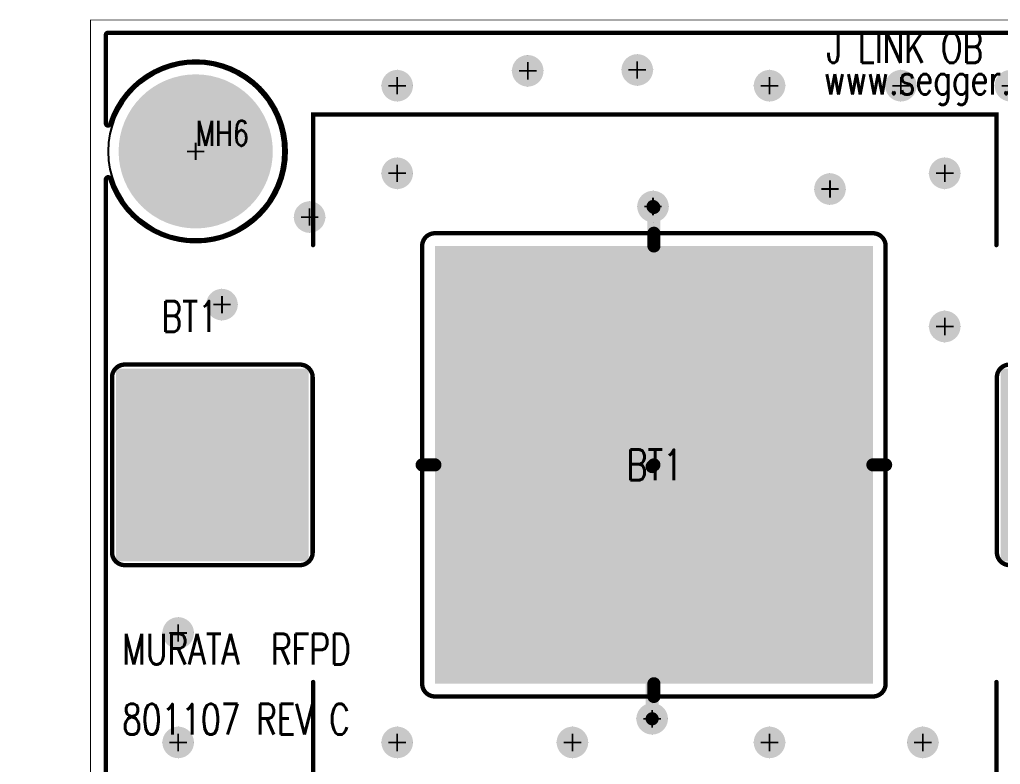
# Model space of a CAD drawing. Extents: x -0.08 to 4.16, y -0.29 to 1.7.
# Drawn here: x -0.081 to 1.039, y 0.85 to 1.7 of the extents above; entities that cross this region are included whole.
import ezdxf
from ezdxf.enums import TextEntityAlignment as Align

# ---------------------------------------------------------------- set-up
doc = ezdxf.new("R2010")
doc.units = 0
doc.header["$MEASUREMENT"] = 0
doc.linetypes.add('KEEPOUT_00011110$0', pattern=[2, 1, 1])
doc.linetypes.add('SIG_11', pattern=[2, 1, 1])
doc.layers.get('0').update_dxf_attribs({"linetype": 'CONTINUOUS'})
for name, color, linetype in [('BOARD_OUTLINE_00', 130, 'CONTINUOUS'), ('DRIL_NPLTE_THRU_01', 34, 'CONTINUOUS'), ('DRIL_NPLTE_THRU_02', 136, 'CONTINUOUS'), ('DRIL_NPLTE_THRU_03', 136, 'CONTINUOUS'), ('DRIL_NPLTE_THRU_04', 146, 'CONTINUOUS'), ('DRIL_NPLTE_THRU_05', 106, 'CONTINUOUS'), ('DRIL_NPLTE_THRU_06', 253, 'CONTINUOUS'), ('DRIL_PLTE_THRU_01', 34, 'CONTINUOUS'), ('DRIL_PLTE_THRU_02', 136, 'CONTINUOUS'), ('DRIL_PLTE_THRU_03', 136, 'CONTINUOUS'), ('DRIL_PLTE_THRU_04', 146, 'CONTINUOUS'), ('DRIL_PLTE_THRU_05', 106, 'CONTINUOUS'), ('DRIL_PLTE_THRU_06', 253, 'CONTINUOUS'), ('DRIL_SYMBOL', 130, 'CONTINUOUS'), ('KEEPOUT_00', 1, 'CONTINUOUS'), ('PADS_BOT', 255, 'CONTINUOUS'), ('PADS_INNER', 43, 'CONTINUOUS'), ('PADS_TOP', 43, 'CONTINUOUS'), ('PADS_XR_121', 2, 'CONTINUOUS'), ('PADS_XR_122', 2, 'CONTINUOUS'), ('PADS_XR_123', 2, 'CONTINUOUS'), ('PADS_XR_128', 2, 'CONTINUOUS'), ('PART_NAME_126', 16, 'CONTINUOUS'), ('PART_NAME_127', 1, 'CONTINUOUS'), ('PART_TOP_2DLINE_01', 2, 'CONTINUOUS'), ('POUR_OUTLINE_01', 34, 'CONTINUOUS'), ('POUR_PADTHERM_01', 34, 'CONTINUOUS'), ('POUR_VIATHERM_01', 34, 'CONTINUOUS'), ('POUR_VOID_01', 34, 'CONTINUOUS'), ('TEXT_126', 231, 'CONTINUOUS'), ('TRACE_01', 34, 'CONTINUOUS'), ('VIAPTS', 2, 'CONTINUOUS')]:
    doc.layers.add(name, color=color, linetype=linetype)
doc.styles.add('W0$005', font='simplex', dxfattribs={"width": 0.75})

# ---------------------------------------------------------------- blocks, each defined once
blk = doc.blocks.new('BOARD_89')
at = {"layer": 'BOARD_OUTLINE_00', "const_width": 0.001}
blk.add_lwpolyline([(0, 0), (2.71, 0), (2.71, 0.278, -1), (2.804, 0.278), (2.804, 0), (4.155, 0), (4.155, 1.7), (2.804, 1.7), (2.804, 1.4163, -0.917938), (2.7107, 1.4083, -0.060287), (2.71, 1.422), (2.71, 1.7), (0, 1.7)], format="xyb", close=True, dxfattribs=at)
blk = doc.blocks.new('POUR_VOID_2023')
at = {"layer": 'POUR_VOID_01', "const_width": 0.005}
blk.add_lwpolyline([(14.3065, 6.787), (14.3065, 6.587, -0.414214), (14.292, 6.5725), (14.092, 6.5725, -0.414214), (14.0775, 6.587), (14.0775, 6.787, -0.414214), (14.092, 6.8015), (14.292, 6.8015, -0.414214)], format="xyb", close=True, dxfattribs=at)
blk = doc.blocks.new('POUR_VOID_2022')
at = {"layer": 'POUR_VOID_01', "const_width": 0.005}
blk.add_lwpolyline([(14.9605, 6.937), (14.9605, 6.437, -0.414214), (14.946, 6.4225), (14.446, 6.4225, -0.414214), (14.4315, 6.437), (14.4315, 6.937, -0.414214), (14.446, 6.9515), (14.946, 6.9515, -0.414214)], format="xyb", close=True, dxfattribs=at)
blk = doc.blocks.new('POUR_OUTLINE_2021')
at = {"layer": 'POUR_OUTLINE_01', "const_width": 0.005}
for points in [[(15.102, 6.5725, -0.414214), (15.0875, 6.587), (15.0875, 6.787, -0.414214), (15.102, 6.8015)], [(15.3478, 7.1805), (14.073, 7.1805, 0.414214), (14.0705, 7.178), (14.0705, 7.077, 0.855946), (14.0754, 7.0763, -6.402994), (14.0754, 7.0137, 0.855946), (14.0705, 7.013), (14.0705, 6.1722, 0.639545)]]:
    blk.add_lwpolyline(points, format="xyb", dxfattribs=at)
for name in ['POUR_VOID_2022', 'POUR_VOID_2023']:
    blk.add_blockref(name, (0, 0))
blk = doc.blocks.new('POUR_VIATHERM_2161')
at = {"layer": 'POUR_VIATHERM_01'}
for points in [[(14.828, 7.138), (14.828, 7.138)], [(14.81, 7.12), (14.81, 7.12)], [(14.846, 7.12), (14.846, 7.12)], [(14.828, 7.102), (14.828, 7.102)]]:
    blk.add_lwpolyline(points, dxfattribs=at)
blk = doc.blocks.new('POUR_VIATHERM_2162')
at = {"layer": 'POUR_VIATHERM_01'}
for points in [[(14.677, 7.156), (14.677, 7.156)], [(14.659, 7.138), (14.659, 7.138)], [(14.695, 7.138), (14.695, 7.138)], [(14.677, 7.12), (14.677, 7.12)]]:
    blk.add_lwpolyline(points, dxfattribs=at)
blk = doc.blocks.new('POUR_VIATHERM_2163')
at = {"layer": 'POUR_VIATHERM_01'}
for points in [[(14.695, 7), (14.695, 7)], [(14.677, 6.982), (14.677, 6.982)], [(14.713, 6.982), (14.713, 6.982)], [(14.695, 6.964), (14.695, 6.964)]]:
    blk.add_lwpolyline(points, dxfattribs=at)
blk = doc.blocks.new('POUR_VIATHERM_2164')
at = {"layer": 'POUR_VIATHERM_01'}
for points in [[(14.552, 7.155), (14.552, 7.155)], [(14.534, 7.137), (14.534, 7.137)], [(14.57, 7.137), (14.57, 7.137)], [(14.552, 7.119), (14.552, 7.119)]]:
    blk.add_lwpolyline(points, dxfattribs=at)
blk = doc.blocks.new('POUR_VIATHERM_2165')
at = {"layer": 'POUR_VIATHERM_01'}
for points in [[(14.403, 7.138), (14.403, 7.138)], [(14.385, 7.12), (14.385, 7.12)], [(14.421, 7.12), (14.421, 7.12)], [(14.403, 7.102), (14.403, 7.102)]]:
    blk.add_lwpolyline(points, dxfattribs=at)
blk = doc.blocks.new('POUR_VIATHERM_2232')
at = {"layer": 'POUR_VIATHERM_01'}
for points in [[(14.603, 6.388), (14.603, 6.388)], [(14.585, 6.37), (14.585, 6.37)], [(14.621, 6.37), (14.621, 6.37)], [(14.603, 6.352), (14.603, 6.352)]]:
    blk.add_lwpolyline(points, dxfattribs=at)
blk = doc.blocks.new('POUR_VIATHERM_2233')
at = {"layer": 'POUR_VIATHERM_01'}
for points in [[(14.694, 6.415), (14.694, 6.415)], [(14.676, 6.397), (14.676, 6.397)], [(14.712, 6.397), (14.712, 6.397)], [(14.694, 6.379), (14.694, 6.379)]]:
    blk.add_lwpolyline(points, dxfattribs=at)
blk = doc.blocks.new('POUR_VIATHERM_2234')
at = {"layer": 'POUR_VIATHERM_01'}
for points in [[(14.403, 7.038), (14.403, 7.038)], [(14.385, 7.02), (14.385, 7.02)], [(14.421, 7.02), (14.421, 7.02)], [(14.403, 7.002), (14.403, 7.002)]]:
    blk.add_lwpolyline(points, dxfattribs=at)
blk = doc.blocks.new('POUR_VIATHERM_2235')
at = {"layer": 'POUR_VIATHERM_01'}
for points in [[(14.303, 6.988), (14.303, 6.988)], [(14.285, 6.97), (14.285, 6.97)], [(14.321, 6.97), (14.321, 6.97)], [(14.303, 6.952), (14.303, 6.952)]]:
    blk.add_lwpolyline(points, dxfattribs=at)
blk = doc.blocks.new('POUR_VIATHERM_2236')
at = {"layer": 'POUR_VIATHERM_01'}
for points in [[(14.978, 7.138), (14.978, 7.138)], [(14.96, 7.12), (14.96, 7.12)], [(14.996, 7.12), (14.996, 7.12)], [(14.978, 7.102), (14.978, 7.102)]]:
    blk.add_lwpolyline(points, dxfattribs=at)
blk = doc.blocks.new('POUR_VIATHERM_2237')
at = {"layer": 'POUR_VIATHERM_01'}
for points in [[(15.103, 7.138), (15.103, 7.138)], [(15.085, 7.12), (15.085, 7.12)], [(15.121, 7.12), (15.121, 7.12)], [(15.103, 7.102), (15.103, 7.102)]]:
    blk.add_lwpolyline(points, dxfattribs=at)
blk = doc.blocks.new('POUR_VIATHERM_2239')
at = {"layer": 'POUR_VIATHERM_01'}
for points in [[(15.028, 7.038), (15.028, 7.038)], [(15.01, 7.02), (15.01, 7.02)], [(15.046, 7.02), (15.046, 7.02)], [(15.028, 7.002), (15.028, 7.002)]]:
    blk.add_lwpolyline(points, dxfattribs=at)
blk = doc.blocks.new('POUR_VIATHERM_2240')
at = {"layer": 'POUR_VIATHERM_01'}
for points in [[(14.828, 6.388), (14.828, 6.388)], [(14.81, 6.37), (14.81, 6.37)], [(14.846, 6.37), (14.846, 6.37)], [(14.828, 6.352), (14.828, 6.352)]]:
    blk.add_lwpolyline(points, dxfattribs=at)
blk = doc.blocks.new('POUR_VIATHERM_2242')
at = {"layer": 'POUR_VIATHERM_01'}
for points in [[(15.003, 6.388), (15.003, 6.388)], [(14.985, 6.37), (14.985, 6.37)], [(15.021, 6.37), (15.021, 6.37)], [(15.003, 6.352), (15.003, 6.352)]]:
    blk.add_lwpolyline(points, dxfattribs=at)
blk = doc.blocks.new('POUR_VIATHERM_2245')
at = {"layer": 'POUR_VIATHERM_01'}
for points in [[(15.028, 6.863), (15.028, 6.863)], [(15.01, 6.845), (15.01, 6.845)], [(15.046, 6.845), (15.046, 6.845)], [(15.028, 6.827), (15.028, 6.827)]]:
    blk.add_lwpolyline(points, dxfattribs=at)
blk = doc.blocks.new('POUR_VIATHERM_2246')
at = {"layer": 'POUR_VIATHERM_01'}
for points in [[(14.203, 6.888), (14.203, 6.888)], [(14.185, 6.87), (14.185, 6.87)], [(14.221, 6.87), (14.221, 6.87)], [(14.203, 6.852), (14.203, 6.852)]]:
    blk.add_lwpolyline(points, dxfattribs=at)
blk = doc.blocks.new('POUR_VIATHERM_2247')
at = {"layer": 'POUR_VIATHERM_01'}
for points in [[(14.403, 6.388), (14.403, 6.388)], [(14.385, 6.37), (14.385, 6.37)], [(14.421, 6.37), (14.421, 6.37)], [(14.403, 6.352), (14.403, 6.352)]]:
    blk.add_lwpolyline(points, dxfattribs=at)
blk = doc.blocks.new('POUR_VIATHERM_2257')
at = {"layer": 'POUR_VIATHERM_01'}
for points in [[(14.153, 6.388), (14.153, 6.388)], [(14.135, 6.37), (14.135, 6.37)], [(14.171, 6.37), (14.171, 6.37)], [(14.153, 6.352), (14.153, 6.352)]]:
    blk.add_lwpolyline(points, dxfattribs=at)
blk = doc.blocks.new('POUR_VIATHERM_2258')
at = {"layer": 'POUR_VIATHERM_01'}
for points in [[(14.153, 6.513), (14.153, 6.513)], [(14.135, 6.495), (14.135, 6.495)], [(14.171, 6.495), (14.171, 6.495)], [(14.153, 6.477), (14.153, 6.477)]]:
    blk.add_lwpolyline(points, dxfattribs=at)
blk = doc.blocks.new('POUR_VIATHERM_2300')
at = {"layer": 'POUR_VIATHERM_01'}
for points in [[(14.897, 7.02), (14.897, 7.02)], [(14.879, 7.002), (14.879, 7.002)], [(14.915, 7.002), (14.915, 7.002)], [(14.897, 6.984), (14.897, 6.984)]]:
    blk.add_lwpolyline(points, dxfattribs=at)
blk = doc.blocks.new('POUR_PADTHERM_2390')
at = {"layer": 'POUR_PADTHERM_01', "const_width": 0.0075}
for points in [[(14.69225, 6.9515), (14.69225, 6.937, 1), (14.69975, 6.937), (14.69975, 6.9515, 1), (14.69225, 6.9515)], [(14.4315, 6.68325), (14.446, 6.68325, 1), (14.446, 6.69075), (14.4315, 6.69075, 1), (14.4315, 6.68325)], [(14.9605, 6.69075), (14.946, 6.69075, 1), (14.946, 6.68325), (14.9605, 6.68325, 1), (14.9605, 6.69075)], [(14.69975, 6.4225), (14.69975, 6.437, 1), (14.69225, 6.437), (14.69225, 6.4225, 1), (14.69975, 6.4225)]]:
    blk.add_lwpolyline(points, format="xyb", dxfattribs=at)
blk = doc.blocks.new('POUR_HEADER_1')
for name in ['POUR_OUTLINE_2021', 'POUR_VIATHERM_2164', 'POUR_VIATHERM_2162', 'POUR_VIATHERM_2165', 'POUR_VIATHERM_2161', 'POUR_VIATHERM_2236', 'POUR_VIATHERM_2237', 'POUR_VIATHERM_2234', 'POUR_VIATHERM_2239', 'POUR_VIATHERM_2300', 'POUR_VIATHERM_2163', 'POUR_VIATHERM_2235', 'POUR_PADTHERM_2390', 'POUR_VIATHERM_2246', 'POUR_VIATHERM_2245', 'POUR_VIATHERM_2258', 'POUR_VIATHERM_2233', 'POUR_VIATHERM_2257', 'POUR_VIATHERM_2247', 'POUR_VIATHERM_2232', 'POUR_VIATHERM_2240', 'POUR_VIATHERM_2242']:
    blk.add_blockref(name, (-17.378, -6.845))
blk = doc.blocks.new('SMOOTH_0$005')
at = {"const_width": 0.0025}
blk.add_lwpolyline([(-0.00125, 0, 1), (0.00125, 0, 1)], format="xyb", close=True, dxfattribs=at)
blk = doc.blocks.new('PART_BODY_TOP_65')
at = {"layer": 'PART_TOP_2DLINE_01', "const_width": 0.005}
for points in [[(-0.39, 0.251), (-0.39, 0.4), (0.39, 0.4), (0.39, 0.251)], [(0.39, -0.248), (0.39, -0.4), (-0.39, -0.4), (-0.39, -0.248)]]:
    blk.add_lwpolyline(points, dxfattribs=at)
at = {"layer": 'PART_TOP_2DLINE_01'}
for p in [(-0.39, 0.4), (0.39, 0.4), (-0.39, 0.251), (0.39, 0.251), (-0.39, -0.248), (0.39, -0.248), (-0.39, -0.4), (0.39, -0.4)]:
    blk.add_blockref('SMOOTH_0$005', p, dxfattribs=at)
blk = doc.blocks.new('DRIL_HOLE_0')
blk.add_lwpolyline([(0, 0, 1), (0, 0, 1)], format="xyb", close=True)
blk = doc.blocks.new('PAD_5')
blk.add_lwpolyline([(0, 0, 1), (0, 0, 1)], format="xyb", close=True)
blk = doc.blocks.new('PAD_12')
at = {"const_width": 0.22}
blk.add_lwpolyline([(-0.11, 0), (0.11, 0)], dxfattribs=at)
blk = doc.blocks.new('PAD_13')
at = {"const_width": 0.1}
blk.add_lwpolyline([(0, -0.05, 1), (0, 0.05, 1)], format="xyb", close=True, dxfattribs=at)
blk = doc.blocks.new('PAD_14')
at = {"const_width": 0.2}
blk.add_lwpolyline([(-0.1, 0), (0.1, 0)], dxfattribs=at)
blk = doc.blocks.new('STK_TOP_185')
at = {"layer": 'DRIL_NPLTE_THRU_01'}
blk.add_blockref('DRIL_HOLE_0', (0, 0), dxfattribs=at)
at = {"layer": 'DRIL_NPLTE_THRU_02'}
blk.add_blockref('DRIL_HOLE_0', (0, 0), dxfattribs=at)
at = {"layer": 'DRIL_NPLTE_THRU_03'}
blk.add_blockref('DRIL_HOLE_0', (0, 0), dxfattribs=at)
at = {"layer": 'DRIL_NPLTE_THRU_04'}
blk.add_blockref('DRIL_HOLE_0', (0, 0), dxfattribs=at)
at = {"layer": 'DRIL_NPLTE_THRU_05'}
blk.add_blockref('DRIL_HOLE_0', (0, 0), dxfattribs=at)
at = {"layer": 'DRIL_NPLTE_THRU_06'}
blk.add_blockref('DRIL_HOLE_0', (0, 0), dxfattribs=at)
at = {"layer": 'PADS_BOT'}
blk.add_blockref('PAD_5', (0, 0), dxfattribs=at)
at = {"layer": 'PADS_INNER'}
blk.add_blockref('PAD_5', (0, 0), dxfattribs=at)
at = {"layer": 'PADS_TOP'}
blk.add_blockref('PAD_14', (0, 0), dxfattribs=at)
at = {"layer": 'PADS_XR_121'}
blk.add_blockref('PAD_12', (0, 0), dxfattribs=at)
at = {"layer": 'PADS_XR_123'}
blk.add_blockref('PAD_13', (0, 0), dxfattribs=at)
blk = doc.blocks.new('PAD_15')
at = {"const_width": 0.5}
blk.add_lwpolyline([(-0.25, 0), (0.25, 0)], dxfattribs=at)
blk = doc.blocks.new('STK_TOP_186')
at = {"layer": 'DRIL_NPLTE_THRU_01'}
blk.add_blockref('DRIL_HOLE_0', (0, 0), dxfattribs=at)
at = {"layer": 'DRIL_NPLTE_THRU_02'}
blk.add_blockref('DRIL_HOLE_0', (0, 0), dxfattribs=at)
at = {"layer": 'DRIL_NPLTE_THRU_03'}
blk.add_blockref('DRIL_HOLE_0', (0, 0), dxfattribs=at)
at = {"layer": 'DRIL_NPLTE_THRU_04'}
blk.add_blockref('DRIL_HOLE_0', (0, 0), dxfattribs=at)
at = {"layer": 'DRIL_NPLTE_THRU_05'}
blk.add_blockref('DRIL_HOLE_0', (0, 0), dxfattribs=at)
at = {"layer": 'DRIL_NPLTE_THRU_06'}
blk.add_blockref('DRIL_HOLE_0', (0, 0), dxfattribs=at)
at = {"layer": 'PADS_BOT'}
blk.add_blockref('PAD_5', (0, 0), dxfattribs=at)
at = {"layer": 'PADS_INNER'}
blk.add_blockref('PAD_5', (0, 0), dxfattribs=at)
at = {"layer": 'PADS_TOP'}
blk.add_blockref('PAD_15', (0, 0), dxfattribs=at)
at = {"layer": 'PADS_XR_121'}
blk.add_blockref('PAD_15', (0, 0), dxfattribs=at)
blk = doc.blocks.new('SYM_TOP_15')
for name, p in [('PART_BODY_TOP_65', (0, 0)), ('STK_TOP_186', (-0.001, 0)), ('STK_TOP_185', (-0.505, 0)), ('STK_TOP_185', (0.505, 0))]:
    blk.add_blockref(name, p)
blk = doc.blocks.new('PART_TOP_2')
blk.add_blockref('SYM_TOP_15', (0, 0))
at = {"layer": 'PART_NAME_126', "style": 'W0$005', "width": 0.75}
blk.add_text('BT1', height=0.035, dxfattribs=at).set_placement((-0.563, 0.152))
at = {"layer": 'PART_NAME_127', "style": 'W0$005', "width": 0.75}
blk.add_text('BT1', height=0.035, dxfattribs=at).set_placement((0, 0), align=Align.MIDDLE_CENTER)
blk = doc.blocks.new('PART_BODY_TOP_86')
at = {"layer": 'KEEPOUT_00', "linetype": 'KEEPOUT_00011110$0'}
blk.add_lwpolyline([(-0.1, 0, 1), (0.1, 0, 1)], format="xyb", close=True, dxfattribs=at)
blk = doc.blocks.new('DRIL_SYMBOL_0$12')
at = {"layer": 'DRIL_SYMBOL', "const_width": 0.002}
for points in [[(-0.01, 0), (0.01, 0)], [(0, -0.01), (0, 0.01)]]:
    blk.add_lwpolyline(points, dxfattribs=at)
blk = doc.blocks.new('DRIL_HOLE_0$12')
at = {"const_width": 0.06}
blk.add_lwpolyline([(-0.03, 0, 1), (0.03, 0, 1)], format="xyb", close=True, dxfattribs=at)
blk.add_blockref('DRIL_SYMBOL_0$12', (0, 0))
blk = doc.blocks.new('PAD_59')
at = {"const_width": 0.025}
blk.add_lwpolyline([(0, -0.0125, 1), (0, 0.0125, 1)], format="xyb", close=True, dxfattribs=at)
blk = doc.blocks.new('PAD_60')
at = {"const_width": 0.075}
blk.add_lwpolyline([(0, -0.0375, 1), (0, 0.0375, 1)], format="xyb", close=True, dxfattribs=at)
blk = doc.blocks.new('PAD_61')
at = {"const_width": 0.088}
blk.add_lwpolyline([(0, -0.044, 1), (0, 0.044, 1)], format="xyb", close=True, dxfattribs=at)
blk = doc.blocks.new('STK_TOP_224')
at = {"layer": 'DRIL_NPLTE_THRU_01'}
blk.add_blockref('DRIL_HOLE_0$12', (0, 0), dxfattribs=at)
at = {"layer": 'DRIL_NPLTE_THRU_02'}
blk.add_blockref('DRIL_HOLE_0$12', (0, 0), dxfattribs=at)
at = {"layer": 'DRIL_NPLTE_THRU_03'}
blk.add_blockref('DRIL_HOLE_0$12', (0, 0), dxfattribs=at)
at = {"layer": 'DRIL_NPLTE_THRU_04'}
blk.add_blockref('DRIL_HOLE_0$12', (0, 0), dxfattribs=at)
at = {"layer": 'DRIL_NPLTE_THRU_05'}
blk.add_blockref('DRIL_HOLE_0$12', (0, 0), dxfattribs=at)
at = {"layer": 'DRIL_NPLTE_THRU_06'}
blk.add_blockref('DRIL_HOLE_0$12', (0, 0), dxfattribs=at)
at = {"layer": 'PADS_BOT'}
blk.add_blockref('PAD_59', (0, 0), dxfattribs=at)
at = {"layer": 'PADS_INNER'}
blk.add_blockref('PAD_59', (0, 0), dxfattribs=at)
at = {"layer": 'PADS_TOP'}
blk.add_blockref('PAD_59', (0, 0), dxfattribs=at)
at = {"layer": 'PADS_XR_121'}
blk.add_blockref('PAD_60', (0, 0), dxfattribs=at)
at = {"layer": 'PADS_XR_122'}
blk.add_blockref('PAD_5', (0, 0), dxfattribs=at)
at = {"layer": 'PADS_XR_123'}
blk.add_blockref('PAD_5', (0, 0), dxfattribs=at)
at = {"layer": 'PADS_XR_128'}
blk.add_blockref('PAD_61', (0, 0), dxfattribs=at)
blk = doc.blocks.new('SYM_TOP_36')
for name in ['PART_BODY_TOP_86', 'STK_TOP_224']:
    blk.add_blockref(name, (0, 0))
blk = doc.blocks.new('PART_TOP_100')
blk.add_blockref('SYM_TOP_36', (0, 0))
at = {"layer": 'PART_NAME_126', "style": 'W0$005', "width": 0.75}
blk.add_text('MH6', height=0.02863, dxfattribs=at).set_placement((0, 0.0064))
blk = doc.blocks.new('SMOOTH_0$015')
at = {"const_width": 0.0075}
blk.add_lwpolyline([(-0.00375, 0, 1), (0.00375, 0, 1)], format="xyb", close=True, dxfattribs=at)
blk = doc.blocks.new('DRIL_SYMBOL_0$018')
at = {"layer": 'DRIL_SYMBOL', "const_width": 0.002}
for points in [[(-0.01, 0), (0.01, 0)], [(0, -0.01), (0, 0.01)]]:
    blk.add_lwpolyline(points, dxfattribs=at)
blk = doc.blocks.new('DRIL_HOLE_0$018')
at = {"const_width": 0.009}
blk.add_lwpolyline([(-0.0045, 0, 1), (0.0045, 0, 1)], format="xyb", close=True, dxfattribs=at)
blk.add_blockref('DRIL_SYMBOL_0$018', (0, 0))
blk = doc.blocks.new('PAD_54')
at = {"const_width": 0.018}
blk.add_lwpolyline([(0, -0.009, 1), (0, 0.009, 1)], format="xyb", close=True, dxfattribs=at)
blk = doc.blocks.new('STK_TOP_10')
at = {"layer": 'DRIL_PLTE_THRU_01'}
blk.add_blockref('DRIL_HOLE_0$018', (0, 0), dxfattribs=at)
at = {"layer": 'DRIL_PLTE_THRU_02'}
blk.add_blockref('DRIL_HOLE_0$018', (0, 0), dxfattribs=at)
at = {"layer": 'DRIL_PLTE_THRU_03'}
blk.add_blockref('DRIL_HOLE_0$018', (0, 0), dxfattribs=at)
at = {"layer": 'DRIL_PLTE_THRU_04'}
blk.add_blockref('DRIL_HOLE_0$018', (0, 0), dxfattribs=at)
at = {"layer": 'DRIL_PLTE_THRU_05'}
blk.add_blockref('DRIL_HOLE_0$018', (0, 0), dxfattribs=at)
at = {"layer": 'DRIL_PLTE_THRU_06'}
blk.add_blockref('DRIL_HOLE_0$018', (0, 0), dxfattribs=at)
at = {"layer": 'PADS_BOT'}
blk.add_blockref('PAD_54', (0, 0), dxfattribs=at)
at = {"layer": 'PADS_INNER'}
blk.add_blockref('PAD_54', (0, 0), dxfattribs=at)
at = {"layer": 'PADS_TOP'}
blk.add_blockref('PAD_54', (0, 0), dxfattribs=at)
blk = doc.blocks.new('SYM_TOP_10')
blk.add_blockref('STK_TOP_10', (0, 0))

msp = doc.modelspace()

# ---------------------------------------------------------------- linework, layer by layer
at = {"layer": 'TRACE_01', "linetype": 'SIG_11', "const_width": 0.015}
for points in [[(0.642, 1.487), (0.643, 1.486), (0.643, 1.192)], [(0.641, 0.902), (0.641, 1.19), (0.643, 1.192)]]:
    msp.add_lwpolyline(points, dxfattribs=at)

# ---------------------------------------------------------------- block references
for name, p in [('BOARD_89', (0, 0)), ('PART_TOP_100', (0.12, 1.55)), ('PART_TOP_2', (0.644, 1.192))]:
    msp.add_blockref(name, p)
at = {"linetype": 'SIG_11'}
msp.add_blockref('POUR_HEADER_1', (3.325, 1.35), dxfattribs=at)
at = {"layer": 'TRACE_01'}
for p in [(0.642, 1.487), (0.643, 1.486), (0.643, 1.192), (0.643, 1.192), (0.641, 1.19), (0.641, 0.902)]:
    msp.add_blockref('SMOOTH_0$015', p, dxfattribs=at)
at = {"layer": 'VIAPTS', "linetype": 'SIG_11'}
for p in [(0.499, 1.642), (0.624, 1.643), (0.35, 1.625), (0.775, 1.625), (0.925, 1.625), (1.05, 1.625), (0.35, 1.525), (0.975, 1.525), (0.844, 1.507), (0.642, 1.487), (0.25, 1.475), (0.15, 1.375), (0.975, 1.35), (0.1, 1), (0.641, 0.902), (0.1, 0.875), (0.35, 0.875), (0.55, 0.875), (0.775, 0.875), (0.95, 0.875)]:
    msp.add_blockref('SYM_TOP_10', p, dxfattribs=at)

# ---------------------------------------------------------------- texts
at = {"layer": 'TEXT_126', "style": 'W0$005', "width": 0.75}
for s, p in [('J LINK OB', (0.84, 1.651)), ('www.segger.com', (0.837, 1.615)), ('MURATA  RFPD', (0.036, 0.964)), ('801107 REV C', (0.036, 0.884))]:
    msp.add_text(s, height=0.035, dxfattribs=at).set_placement(p)

doc.saveas('drawing.dxf')
